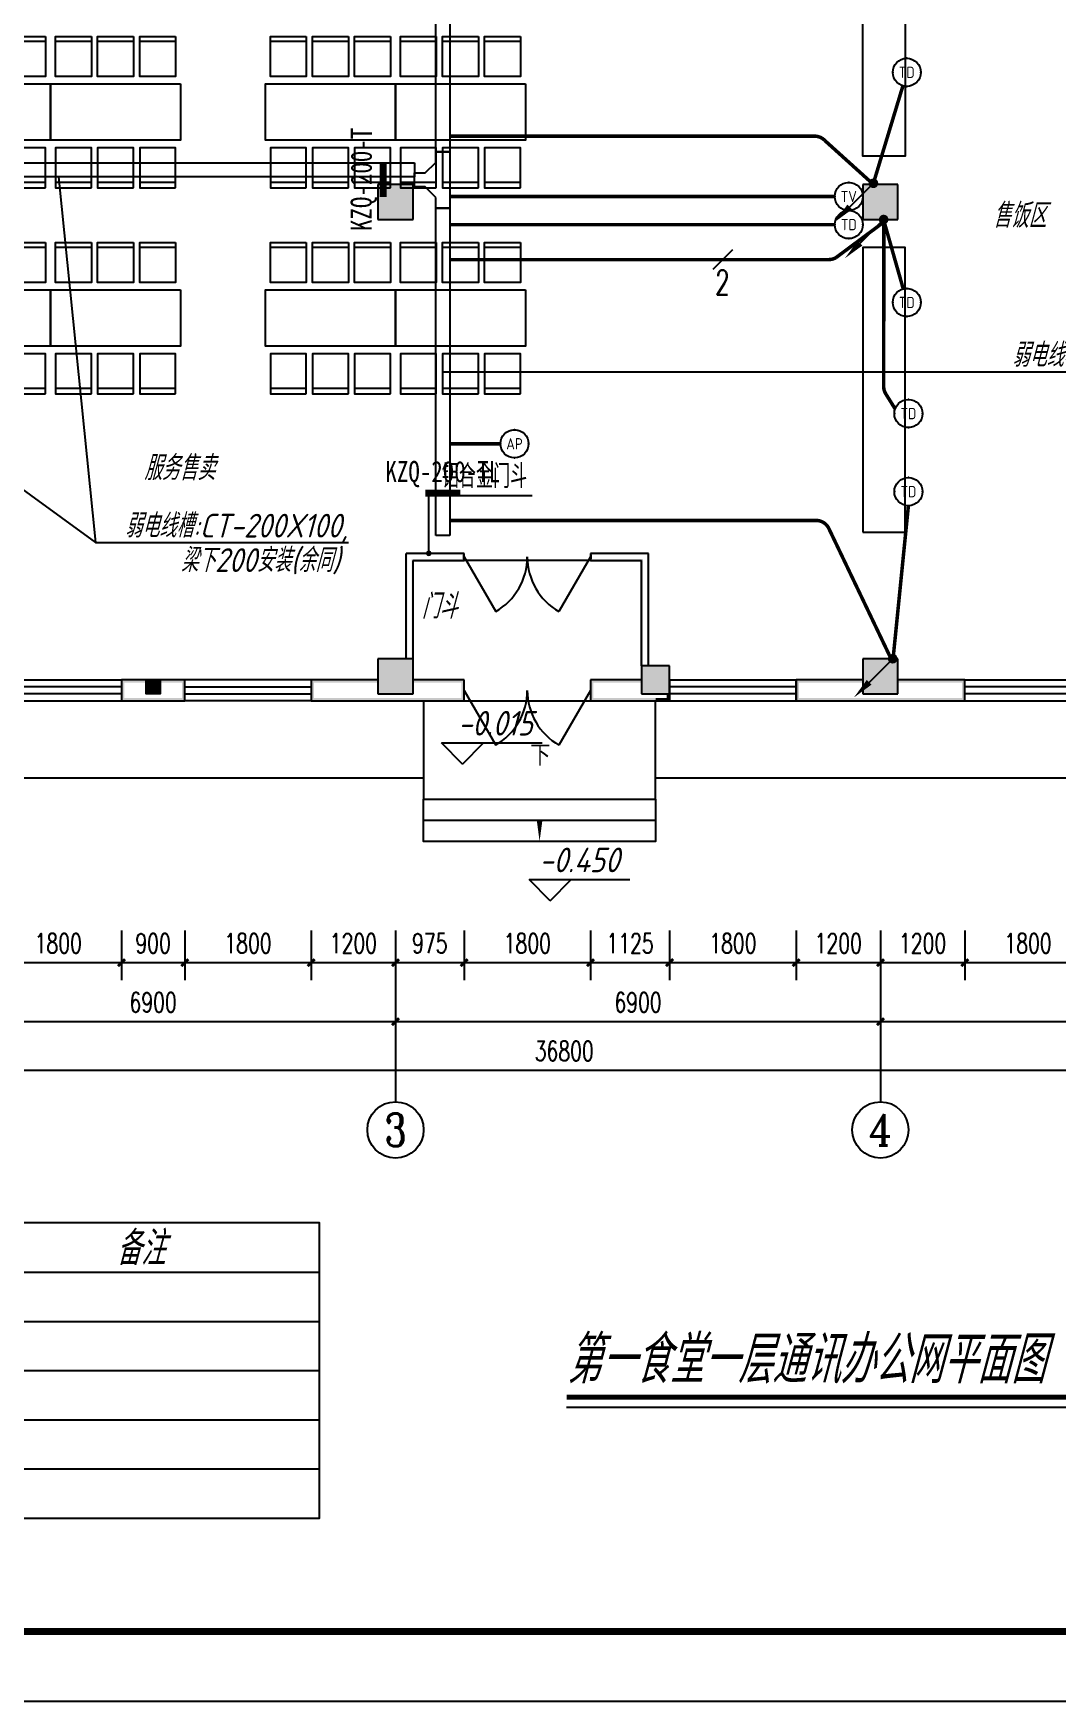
# Model space of a CAD drawing. Extents: x 1252172 to 1336272, y -987752 to -826269.
# Drawn here: x 1288074 to 1302634, y -921624 to -897882 of the extents above; entities that cross this region are included whole.
import ezdxf
from ezdxf.enums import TextEntityAlignment as Align

# ---------------------------------------------------------------- set-up
doc = ezdxf.new("R2010")
doc.units = 0
doc.header["$LTSCALE"] = 1000
doc.header["$PDSIZE"] = 50
for name, color, linetype in [('1-建筑底图', 8, 'Continuous'), ('AXIS_TEXT', 7, 'Continuous'), ('BTTK', 7, 'Continuous'), ('CABLETRAY_DIM', 3, 'Continuous'), ('CABLETRAY_PDS', 4, 'Continuous'), ('DIM-通讯', 3, 'Continuous'), ('EQUIP-通讯', 3, 'Continuous'), ('fur', 253, 'Continuous'), ('gz', 6, 'Continuous'), ('LWIRE', 4, 'Continuous'), ('PUB_HATCH', 8, 'Continuous'), ('PUB_TITLE', 7, 'Continuous'), ('TEL_SYMB', 3, 'Continuous'), ('TEL_TAB', 7, 'Continuous'), ('WIRE-通讯', 4, 'Continuous'), ('抗震支吊架', 2, 'Continuous'), ('电-标注', 1, 'Continuous')]:
    doc.layers.add(name, color=color, linetype=linetype)
doc.layers.add('yichutu', color=7, linetype='Continuous', true_color=0xffffff, plot=False)
doc.styles.add('-黑体_T3', font='', dxfattribs={"width": 0.8})
doc.styles.add('_TCH_AXIS', font='COMPLEX', dxfattribs={"bigfont": 'GBCBIG'})
doc.styles.add('_TCH_DIM', font='SIMPLEX', dxfattribs={"bigfont": 'GBCBIG'})
doc.styles.add('_TEL_ATTDEF', font='GBENOR', dxfattribs={"width": 0.8, "height": 3, "bigfont": 'GBCBIG'})
doc.styles.add('_TEL_DIM', font='SIMPLEX', dxfattribs={"width": 0.8, "height": 3.5, "bigfont": 'HZTXT'})
doc.styles.add('A_DIM_T3', font='SIMPLEX', dxfattribs={"width": 0.7, "bigfont": 'HZ'})
doc.styles.add('COMPLEX', font='COMPLEX')
doc.styles.add('HZ(TK)', font='geniso.shx', dxfattribs={"width": 0.9, "bigfont": 'hztxt.shx'})
doc.styles.add('kzcad', font='', dxfattribs={"width": 0.8})
doc.styles.get("Standard").update_dxf_attribs({"font": 'gbeitc.shx', "bigfont": 'gbcbig.shx'})
doc.styles.get('-黑体_T3').set_extended_font_data('SimHei')
doc.styles.get('kzcad').set_extended_font_data('SimSun')
doc.linetypes.add('JIEDI', pattern='A,1.25,-0.25,0.25,-0.25,0.625,["/",Standard,S=0.6,R=0,X=0,Y=-0.3],0.625,-0.25,0.25,-0.25', length=4)
doc.dimstyles.new('_TCH_ARCH&&100', dxfattribs={"dimtxt": 280, "dimasz": 100, "dimexe": 250, "dimexo": 300, "dimgap": 135, "dimtad": 1, "dimdec": 0, "dimzin": 0, "dimdsep": 46, "dimtxsty": 'A_DIM_T3', "dimblk": 'ARCHTICK', "dimcen": 0.09, "dimclrt": 7, "dimazin": 2, "dimtfac": 1, "dimtdec": 0, "dimtix": 1, "dimtmove": 2, "dimatfit": 3, "dimfxl": 150, "dimtolj": 1, "dimtzin": 0, "dimarcsym": 0})

# ---------------------------------------------------------------- blocks, each defined once
blk = doc.blocks.new('$equip$00003209')
at = {"const_width": 0.05}
blk.add_lwpolyline([(0, 0.5, -1), (0, -0.5, -1), (0, 0.5, 0.021884)], format="xyb", dxfattribs=at)
blk.add_circle((0, 0), 0.5)
for p in [(-0.5, 0), (0, 0.5), (0.5, 0), (0, -0.5)]:
    blk.add_point(p)
at = {"color": 7, "style": '_TEL_ATTDEF'}
blk.add_attdef('$TEXT$', text='', height=0.4, dxfattribs=at).set_placement((0, 0), align=Align.MIDDLE_CENTER)
at = {"color": 7, "style": '_TEL_DIM', "flags": 1}
for tag in ['A', 'REMARK']:
    blk.add_attdef(tag, text='', height=0.00002, dxfattribs=at).set_placement((0, 0), align=Align.MIDDLE_CENTER)
blk = doc.blocks.new('$equip$00003204')
at = {"const_width": 0.05}
blk.add_lwpolyline([(0, 0.5, -1), (0, -0.5, -1), (0, 0.5, 0.021884)], format="xyb", dxfattribs=at)
blk.add_circle((0, 0), 0.5)
for p in [(-0.5, 0), (0, 0.5), (0.5, 0), (0, -0.5)]:
    blk.add_point(p)
at = {"color": 7, "style": '_TEL_ATTDEF'}
blk.add_attdef('$TEXT$', text='', height=0.4, dxfattribs=at).set_placement((0, 0), align=Align.MIDDLE_CENTER)
at = {"color": 7, "style": '_TEL_DIM', "flags": 1}
for tag in ['A', 'REMARK']:
    blk.add_attdef(tag, text='', height=0.00002, dxfattribs=at).set_placement((0, 0), align=Align.MIDDLE_CENTER)
blk = doc.blocks.new('$equip$00003217')
at = {"const_width": 0.05}
blk.add_lwpolyline([(0, 0.5, -1), (0, -0.5, -1), (0, 0.5, 0.021884)], format="xyb", dxfattribs=at)
blk.add_circle((0, 0), 0.5)
for p in [(-0.5, 0), (0, 0.5), (0.5, 0), (0, -0.5)]:
    blk.add_point(p)
at = {"color": 7, "style": '_TEL_ATTDEF'}
blk.add_attdef('$TEXT$', text='', height=0.4, dxfattribs=at).set_placement((0, 0), align=Align.MIDDLE_CENTER)
at = {"color": 7, "style": '_TEL_DIM', "flags": 1}
for tag in ['A', 'REMARK']:
    blk.add_attdef(tag, text='', height=0.00002, dxfattribs=at).set_placement((0, 0), align=Align.MIDDLE_CENTER)
blk = doc.blocks.new('$TelecSys$00000080')
for p, q in [((-0.7, -0.7), (0, 0)), ((0.104, 0.104), (0.104, 0.104)), ((-0.104, -0.104), (-0.104, -0.104))]:
    blk.add_line(p, q)
at = {"const_width": 0.142}
blk.add_lwpolyline([(0.071, 0, 1), (-0.071, 0, 1)], format="xyb", close=True, dxfattribs=at)
blk.add_solid([(-0.63, -0.77), (-0.77, -0.63), (-1.15, -1.15)])
at = {"width": 0.8, "flags": 9}
blk.add_attdef('A', (0, 0), '', height=0.00002, rotation=180, dxfattribs=at)
blk = doc.blocks.new('$TELECSYS$00000095')
blk.add_line((0.4, 0.4), (-0.4, -0.4))
at = {"width": 0.8}
blk.add_attdef('N', text='', height=1, dxfattribs=at).set_placement((-0.017, 1.056), align=Align.MIDDLE)
blk = doc.blocks.new('$TelecSys$00000152')
blk.add_blockref('$TELECSYS$00000095', (0, 0))
at = {"style": '_TEL_DIM', "width": 0.7}
blk.add_attdef('N', text='', height=0.875, dxfattribs=at).set_placement((-0.015, 0.924), align=Align.MIDDLE)
blk = doc.blocks.new('vhtemplate_2020年新竖式图框_A1')
at = {"layer": 'PUB_TITLE', "color": 7}
blk.add_lwpolyline([(0, 594), (841, 594), (841, 0), (0, 0)], close=True, dxfattribs=at)
at = {"layer": 'PUB_TITLE', "const_width": 1}
blk.add_lwpolyline([(25, 10), (831, 10), (831, 584), (25, 584)], close=True, dxfattribs=at)
at = {"layer": 'BTTK', "color": 4, "style": 'HZ(TK)', "width": 0.9}
for tag, p in [('合作单位', (796, 511.5)), ('建设单位', (796, 209.5)), ('工程名称', (796, 176.5)), ('子项名称', (806, 160)), ('图纸名称', (796, 141))]:
    blk.add_attdef(tag, text='', height=3.5, dxfattribs=at).set_placement(p, align=Align.MIDDLE_CENTER)
for tag, p in [('注册证书号', (808.5, 309.01)), ('注册印章号', (808.5, 301.01)), ('设计号', (806, 193)), ('图别', (789.75, 34)), ('图号', (822.25, 34)), ('版本号', (789.75, 26)), ('日期', (822.25, 26))]:
    blk.add_attdef(tag, text='', height=3.5, dxfattribs=at).set_placement(p, align=Align.MIDDLE)
blk = doc.blocks.new('yct-841-594-84100-59400-100-1000.0')
at = {"layer": 'yichutu', "color": 7, "true_color": 0xffffff}
blk.add_lwpolyline([(0, 0), (0, 59400), (84100, 59400), (84100, 0)], close=True, dxfattribs=at)
blk = doc.blocks.new('20220110.20364567')
at = {"layer": 'gz', "ltscale": 0.5}
blk.add_lwpolyline([(4446445, 2233675), (4446645, 2233675), (4446645, 2233875), (4446445, 2233875)], close=True, dxfattribs=at)
blk.add_solid([(4446445, 2233875), (4446645, 2233875), (4446445, 2233675), (4446645, 2233675)], dxfattribs=at)
blk = doc.blocks.new('_ArchTick')
at = {"color": 0, "linetype": 'ByBlock', "const_width": 0.4}
blk.add_lwpolyline([(-0.5, -0.5), (0.5, 0.5)], dxfattribs=at)
blk = doc.blocks.new('*D75')
at = {"layer": '1-建筑底图', "color": 0, "lineweight": -2, "transparency": 16777216}
for p, q in [((1093898, -917006), (1093898, -917629)), ((1100798, -917006), (1100798, -917629)), ((1093898, -917379), (1100798, -917379))]:
    blk.add_line(p, q, dxfattribs=at)
at = {"layer": 'Defpoints', "color": 0}
for p in [(1093898, -916706), (1100798, -916706), (1100798, -917379)]:
    blk.add_point(p, dxfattribs=at)
at = {"layer": '1-建筑底图', "color": 0, "lineweight": -2, "transparency": 16777216, "xscale": 100, "yscale": 100, "zscale": 100, "rotation": 180}
blk.add_blockref('_ArchTick', (1093898, -917379), dxfattribs=at)
at = {"layer": '1-建筑底图', "color": 0, "lineweight": -2, "transparency": 16777216, "xscale": 100, "yscale": 100, "zscale": 100}
blk.add_blockref('_ArchTick', (1100798, -917379), dxfattribs=at)
at = {"layer": '1-建筑底图', "color": 7, "transparency": 16777216, "insert": (1097348, -917104), "char_height": 280, "attachment_point": 5, "style": 'A_DIM_T3'}
blk.add_mtext('\\A1;6900', dxfattribs=at)
blk = doc.blocks.new('*D76')
at = {"layer": '1-建筑底图', "color": 0, "lineweight": -2, "transparency": 16777216}
for p, q in [((1100798, -917006), (1100798, -917629)), ((1107698, -917006), (1107698, -917629)), ((1100798, -917379), (1107698, -917379))]:
    blk.add_line(p, q, dxfattribs=at)
at = {"layer": 'Defpoints', "color": 0}
for p in [(1100798, -916706), (1107698, -916706), (1107698, -917379)]:
    blk.add_point(p, dxfattribs=at)
at = {"layer": '1-建筑底图', "color": 0, "lineweight": -2, "transparency": 16777216, "xscale": 100, "yscale": 100, "zscale": 100, "rotation": 180}
blk.add_blockref('_ArchTick', (1100798, -917379), dxfattribs=at)
at = {"layer": '1-建筑底图', "color": 0, "lineweight": -2, "transparency": 16777216, "xscale": 100, "yscale": 100, "zscale": 100}
blk.add_blockref('_ArchTick', (1107698, -917379), dxfattribs=at)
at = {"layer": '1-建筑底图', "color": 7, "transparency": 16777216, "insert": (1104248, -917104), "char_height": 280, "attachment_point": 5, "style": 'A_DIM_T3'}
blk.add_mtext('\\A1;6900', dxfattribs=at)
blk = doc.blocks.new('*D77')
at = {"layer": '1-建筑底图', "color": 0, "lineweight": -2, "transparency": 16777216}
for p, q in [((1107698, -917006), (1107698, -917629)), ((1114598, -917006), (1114598, -917629)), ((1107698, -917379), (1114598, -917379))]:
    blk.add_line(p, q, dxfattribs=at)
at = {"layer": 'Defpoints', "color": 0}
for p in [(1107698, -916706), (1114598, -916706), (1114598, -917379)]:
    blk.add_point(p, dxfattribs=at)
at = {"layer": '1-建筑底图', "color": 0, "lineweight": -2, "transparency": 16777216, "xscale": 100, "yscale": 100, "zscale": 100, "rotation": 180}
blk.add_blockref('_ArchTick', (1107698, -917379), dxfattribs=at)
at = {"layer": '1-建筑底图', "color": 0, "lineweight": -2, "transparency": 16777216, "xscale": 100, "yscale": 100, "zscale": 100}
blk.add_blockref('_ArchTick', (1114598, -917379), dxfattribs=at)
at = {"layer": '1-建筑底图', "color": 7, "transparency": 16777216, "insert": (1111148, -917104), "char_height": 280, "attachment_point": 5, "style": 'A_DIM_T3'}
blk.add_mtext('\\A1;6900', dxfattribs=at)
blk = doc.blocks.new('*D96')
at = {"layer": '1-建筑底图', "color": 0, "lineweight": -2, "transparency": 16777216}
for p, q in [((1084798, -917006), (1084798, -918321)), ((1121598, -917006), (1121598, -918321)), ((1084798, -918071), (1121598, -918071))]:
    blk.add_line(p, q, dxfattribs=at)
at = {"layer": 'Defpoints', "color": 0}
for p in [(1084798, -916706), (1121598, -916706), (1121598, -918071)]:
    blk.add_point(p, dxfattribs=at)
at = {"layer": '1-建筑底图', "color": 0, "lineweight": -2, "transparency": 16777216, "xscale": 100, "yscale": 100, "zscale": 100, "rotation": 180}
blk.add_blockref('_ArchTick', (1084798, -918071), dxfattribs=at)
at = {"layer": '1-建筑底图', "color": 0, "lineweight": -2, "transparency": 16777216, "xscale": 100, "yscale": 100, "zscale": 100}
blk.add_blockref('_ArchTick', (1121598, -918071), dxfattribs=at)
at = {"layer": '1-建筑底图', "color": 7, "transparency": 16777216, "insert": (1103198, -917796), "char_height": 280, "attachment_point": 5, "style": 'A_DIM_T3'}
blk.add_mtext('\\A1;36800', dxfattribs=at)
blk = doc.blocks.new('*D134')
at = {"layer": '1-建筑底图', "color": 0, "lineweight": -2, "transparency": 16777216}
for p, q in [((1095098, -916080), (1095098, -916789)), ((1096898, -916080), (1096898, -916789)), ((1095098, -916539), (1096898, -916539))]:
    blk.add_line(p, q, dxfattribs=at)
at = {"layer": 'Defpoints', "color": 0}
for p in [(1095098, -915780), (1096898, -915780), (1096898, -916539)]:
    blk.add_point(p, dxfattribs=at)
at = {"layer": '1-建筑底图', "color": 0, "lineweight": -2, "transparency": 16777216, "xscale": 100, "yscale": 100, "zscale": 100, "rotation": 180}
blk.add_blockref('_ArchTick', (1095098, -916539), dxfattribs=at)
at = {"layer": '1-建筑底图', "color": 0, "lineweight": -2, "transparency": 16777216, "xscale": 100, "yscale": 100, "zscale": 100}
blk.add_blockref('_ArchTick', (1096898, -916539), dxfattribs=at)
at = {"layer": '1-建筑底图', "color": 7, "transparency": 16777216, "insert": (1095998, -916264), "char_height": 280, "attachment_point": 5, "style": 'A_DIM_T3'}
blk.add_mtext('\\A1;1800', dxfattribs=at)
blk = doc.blocks.new('*D135')
at = {"layer": '1-建筑底图', "color": 0, "lineweight": -2, "transparency": 16777216}
for p, q in [((1096898, -916080), (1096898, -916789)), ((1097798, -916080), (1097798, -916789)), ((1096898, -916539), (1097798, -916539))]:
    blk.add_line(p, q, dxfattribs=at)
at = {"layer": 'Defpoints', "color": 0}
for p in [(1096898, -915780), (1097798, -915780), (1097798, -916539)]:
    blk.add_point(p, dxfattribs=at)
at = {"layer": '1-建筑底图', "color": 0, "lineweight": -2, "transparency": 16777216, "xscale": 100, "yscale": 100, "zscale": 100, "rotation": 180}
blk.add_blockref('_ArchTick', (1096898, -916539), dxfattribs=at)
at = {"layer": '1-建筑底图', "color": 0, "lineweight": -2, "transparency": 16777216, "xscale": 100, "yscale": 100, "zscale": 100}
blk.add_blockref('_ArchTick', (1097798, -916539), dxfattribs=at)
at = {"layer": '1-建筑底图', "color": 7, "transparency": 16777216, "insert": (1097348, -916264), "char_height": 280, "attachment_point": 5, "style": 'A_DIM_T3'}
blk.add_mtext('\\A1;900', dxfattribs=at)
blk = doc.blocks.new('*D136')
at = {"layer": '1-建筑底图', "color": 0, "lineweight": -2, "transparency": 16777216}
for p, q in [((1097798, -916080), (1097798, -916789)), ((1099598, -916080), (1099598, -916789)), ((1097798, -916539), (1099598, -916539))]:
    blk.add_line(p, q, dxfattribs=at)
at = {"layer": 'Defpoints', "color": 0}
for p in [(1097798, -915780), (1099598, -915780), (1099598, -916539)]:
    blk.add_point(p, dxfattribs=at)
at = {"layer": '1-建筑底图', "color": 0, "lineweight": -2, "transparency": 16777216, "xscale": 100, "yscale": 100, "zscale": 100, "rotation": 180}
blk.add_blockref('_ArchTick', (1097798, -916539), dxfattribs=at)
at = {"layer": '1-建筑底图', "color": 0, "lineweight": -2, "transparency": 16777216, "xscale": 100, "yscale": 100, "zscale": 100}
blk.add_blockref('_ArchTick', (1099598, -916539), dxfattribs=at)
at = {"layer": '1-建筑底图', "color": 7, "transparency": 16777216, "insert": (1098698, -916264), "char_height": 280, "attachment_point": 5, "style": 'A_DIM_T3'}
blk.add_mtext('\\A1;1800', dxfattribs=at)
blk = doc.blocks.new('*D137')
at = {"layer": '1-建筑底图', "color": 0, "lineweight": -2, "transparency": 16777216}
for p, q in [((1099598, -916080), (1099598, -916789)), ((1100798, -916080), (1100798, -916789)), ((1099598, -916539), (1100798, -916539))]:
    blk.add_line(p, q, dxfattribs=at)
at = {"layer": 'Defpoints', "color": 0}
for p in [(1099598, -915780), (1100798, -915780), (1100798, -916539)]:
    blk.add_point(p, dxfattribs=at)
at = {"layer": '1-建筑底图', "color": 0, "lineweight": -2, "transparency": 16777216, "xscale": 100, "yscale": 100, "zscale": 100, "rotation": 180}
blk.add_blockref('_ArchTick', (1099598, -916539), dxfattribs=at)
at = {"layer": '1-建筑底图', "color": 0, "lineweight": -2, "transparency": 16777216, "xscale": 100, "yscale": 100, "zscale": 100}
blk.add_blockref('_ArchTick', (1100798, -916539), dxfattribs=at)
at = {"layer": '1-建筑底图', "color": 7, "transparency": 16777216, "insert": (1100198, -916264), "char_height": 280, "attachment_point": 5, "style": 'A_DIM_T3'}
blk.add_mtext('\\A1;1200', dxfattribs=at)
blk = doc.blocks.new('*D138')
at = {"layer": '1-建筑底图', "color": 0, "lineweight": -2, "transparency": 16777216}
for p, q in [((1100798, -916080), (1100798, -916789)), ((1101773, -916080), (1101773, -916789)), ((1100798, -916539), (1101773, -916539))]:
    blk.add_line(p, q, dxfattribs=at)
at = {"layer": 'Defpoints', "color": 0}
for p in [(1100798, -915780), (1101773, -915780), (1101773, -916539)]:
    blk.add_point(p, dxfattribs=at)
at = {"layer": '1-建筑底图', "color": 0, "lineweight": -2, "transparency": 16777216, "xscale": 100, "yscale": 100, "zscale": 100, "rotation": 180}
blk.add_blockref('_ArchTick', (1100798, -916539), dxfattribs=at)
at = {"layer": '1-建筑底图', "color": 0, "lineweight": -2, "transparency": 16777216, "xscale": 100, "yscale": 100, "zscale": 100}
blk.add_blockref('_ArchTick', (1101773, -916539), dxfattribs=at)
at = {"layer": '1-建筑底图', "color": 7, "transparency": 16777216, "insert": (1101285, -916264), "char_height": 280, "attachment_point": 5, "style": 'A_DIM_T3'}
blk.add_mtext('\\A1;975', dxfattribs=at)
blk = doc.blocks.new('*D139')
at = {"layer": '1-建筑底图', "color": 0, "lineweight": -2, "transparency": 16777216}
for p, q in [((1101773, -916080), (1101773, -916789)), ((1103573, -916080), (1103573, -916789)), ((1101773, -916539), (1103573, -916539))]:
    blk.add_line(p, q, dxfattribs=at)
at = {"layer": 'Defpoints', "color": 0}
for p in [(1101773, -915780), (1103573, -915780), (1103573, -916539)]:
    blk.add_point(p, dxfattribs=at)
at = {"layer": '1-建筑底图', "color": 0, "lineweight": -2, "transparency": 16777216, "xscale": 100, "yscale": 100, "zscale": 100, "rotation": 180}
blk.add_blockref('_ArchTick', (1101773, -916539), dxfattribs=at)
at = {"layer": '1-建筑底图', "color": 0, "lineweight": -2, "transparency": 16777216, "xscale": 100, "yscale": 100, "zscale": 100}
blk.add_blockref('_ArchTick', (1103573, -916539), dxfattribs=at)
at = {"layer": '1-建筑底图', "color": 7, "transparency": 16777216, "insert": (1102673, -916264), "char_height": 280, "attachment_point": 5, "style": 'A_DIM_T3'}
blk.add_mtext('\\A1;1800', dxfattribs=at)
blk = doc.blocks.new('*D140')
at = {"layer": '1-建筑底图', "color": 0, "lineweight": -2, "transparency": 16777216}
for p, q in [((1103573, -916080), (1103573, -916789)), ((1104698, -916080), (1104698, -916789)), ((1103573, -916539), (1104698, -916539))]:
    blk.add_line(p, q, dxfattribs=at)
at = {"layer": 'Defpoints', "color": 0}
for p in [(1103573, -915780), (1104698, -915780), (1104698, -916539)]:
    blk.add_point(p, dxfattribs=at)
at = {"layer": '1-建筑底图', "color": 0, "lineweight": -2, "transparency": 16777216, "xscale": 100, "yscale": 100, "zscale": 100, "rotation": 180}
blk.add_blockref('_ArchTick', (1103573, -916539), dxfattribs=at)
at = {"layer": '1-建筑底图', "color": 0, "lineweight": -2, "transparency": 16777216, "xscale": 100, "yscale": 100, "zscale": 100}
blk.add_blockref('_ArchTick', (1104698, -916539), dxfattribs=at)
at = {"layer": '1-建筑底图', "color": 7, "transparency": 16777216, "insert": (1104135, -916264), "char_height": 280, "attachment_point": 5, "style": 'A_DIM_T3'}
blk.add_mtext('\\A1;1125', dxfattribs=at)
blk = doc.blocks.new('*D141')
at = {"layer": '1-建筑底图', "color": 0, "lineweight": -2, "transparency": 16777216}
for p, q in [((1104698, -916080), (1104698, -916789)), ((1106498, -916080), (1106498, -916789)), ((1104698, -916539), (1106498, -916539))]:
    blk.add_line(p, q, dxfattribs=at)
at = {"layer": 'Defpoints', "color": 0}
for p in [(1104698, -915780), (1106498, -915780), (1106498, -916539)]:
    blk.add_point(p, dxfattribs=at)
at = {"layer": '1-建筑底图', "color": 0, "lineweight": -2, "transparency": 16777216, "xscale": 100, "yscale": 100, "zscale": 100, "rotation": 180}
blk.add_blockref('_ArchTick', (1104698, -916539), dxfattribs=at)
at = {"layer": '1-建筑底图', "color": 0, "lineweight": -2, "transparency": 16777216, "xscale": 100, "yscale": 100, "zscale": 100}
blk.add_blockref('_ArchTick', (1106498, -916539), dxfattribs=at)
at = {"layer": '1-建筑底图', "color": 7, "transparency": 16777216, "insert": (1105598, -916264), "char_height": 280, "attachment_point": 5, "style": 'A_DIM_T3'}
blk.add_mtext('\\A1;1800', dxfattribs=at)
blk = doc.blocks.new('*D142')
at = {"layer": '1-建筑底图', "color": 0, "lineweight": -2, "transparency": 16777216}
for p, q in [((1106498, -916080), (1106498, -916789)), ((1107698, -916080), (1107698, -916789)), ((1106498, -916539), (1107698, -916539))]:
    blk.add_line(p, q, dxfattribs=at)
at = {"layer": 'Defpoints', "color": 0}
for p in [(1106498, -915780), (1107698, -915780), (1107698, -916539)]:
    blk.add_point(p, dxfattribs=at)
at = {"layer": '1-建筑底图', "color": 0, "lineweight": -2, "transparency": 16777216, "xscale": 100, "yscale": 100, "zscale": 100, "rotation": 180}
blk.add_blockref('_ArchTick', (1106498, -916539), dxfattribs=at)
at = {"layer": '1-建筑底图', "color": 0, "lineweight": -2, "transparency": 16777216, "xscale": 100, "yscale": 100, "zscale": 100}
blk.add_blockref('_ArchTick', (1107698, -916539), dxfattribs=at)
at = {"layer": '1-建筑底图', "color": 7, "transparency": 16777216, "insert": (1107098, -916264), "char_height": 280, "attachment_point": 5, "style": 'A_DIM_T3'}
blk.add_mtext('\\A1;1200', dxfattribs=at)
blk = doc.blocks.new('*D143')
at = {"layer": '1-建筑底图', "color": 0, "lineweight": -2, "transparency": 16777216}
for p, q in [((1107698, -916080), (1107698, -916789)), ((1108898, -916080), (1108898, -916789)), ((1107698, -916539), (1108898, -916539))]:
    blk.add_line(p, q, dxfattribs=at)
at = {"layer": 'Defpoints', "color": 0}
for p in [(1107698, -915780), (1108898, -915780), (1108898, -916539)]:
    blk.add_point(p, dxfattribs=at)
at = {"layer": '1-建筑底图', "color": 0, "lineweight": -2, "transparency": 16777216, "xscale": 100, "yscale": 100, "zscale": 100, "rotation": 180}
blk.add_blockref('_ArchTick', (1107698, -916539), dxfattribs=at)
at = {"layer": '1-建筑底图', "color": 0, "lineweight": -2, "transparency": 16777216, "xscale": 100, "yscale": 100, "zscale": 100}
blk.add_blockref('_ArchTick', (1108898, -916539), dxfattribs=at)
at = {"layer": '1-建筑底图', "color": 7, "transparency": 16777216, "insert": (1108298, -916264), "char_height": 280, "attachment_point": 5, "style": 'A_DIM_T3'}
blk.add_mtext('\\A1;1200', dxfattribs=at)
blk = doc.blocks.new('*D144')
at = {"layer": '1-建筑底图', "color": 0, "lineweight": -2, "transparency": 16777216}
for p, q in [((1108898, -916080), (1108898, -916789)), ((1110698, -916080), (1110698, -916789)), ((1108898, -916539), (1110698, -916539))]:
    blk.add_line(p, q, dxfattribs=at)
at = {"layer": 'Defpoints', "color": 0}
for p in [(1108898, -915780), (1110698, -915780), (1110698, -916539)]:
    blk.add_point(p, dxfattribs=at)
at = {"layer": '1-建筑底图', "color": 0, "lineweight": -2, "transparency": 16777216, "xscale": 100, "yscale": 100, "zscale": 100, "rotation": 180}
blk.add_blockref('_ArchTick', (1108898, -916539), dxfattribs=at)
at = {"layer": '1-建筑底图', "color": 0, "lineweight": -2, "transparency": 16777216, "xscale": 100, "yscale": 100, "zscale": 100}
blk.add_blockref('_ArchTick', (1110698, -916539), dxfattribs=at)
at = {"layer": '1-建筑底图', "color": 7, "transparency": 16777216, "insert": (1109798, -916264), "char_height": 280, "attachment_point": 5, "style": 'A_DIM_T3'}
blk.add_mtext('\\A1;1800', dxfattribs=at)
blk = doc.blocks.new('$DorLib2D$00000231')
at = {"color": 0}
for p, q in [((-0.5, 0), (-0.25, 0.433)), ((0.5, 0), (0.25, 0.433))]:
    blk.add_line(p, q, dxfattribs=at)
for centre, start, end in [((-0.5, 0), 0, 60), ((0.5, 0), 120, 180)]:
    blk.add_arc(centre, 0.5, start, end, dxfattribs=at)
blk = doc.blocks.new('$WINLIB2D$00000001')
at = {"color": 0}
for points in [[(-0.5, 0.5), (-0.5, -0.5)], [(-0.5, 0.5), (0.5, 0.5)], [(0.5, -0.5), (0.5, 0.5)], [(0.5, 0.167), (-0.5, 0.167)], [(0.5, -0.167), (-0.5, -0.167)], [(-0.5, -0.5), (0.5, -0.5)]]:
    blk.add_lwpolyline(points, dxfattribs=at)
blk = doc.blocks.new('_AXISO')
blk.add_circle((0, 0), 0.5)
at = {"layer": 'AXIS_TEXT', "style": 'COMPLEX', "width": 1.041667}
blk.add_attdef('A', text='', height=0.56, dxfattribs=at).set_placement((-0.25, -0.28), (0.25, -0.28), align=Align.FIT)
blk = doc.blocks.new('$plan$00002719')
at = {"layer": 'fur'}
for p, q in [((-853, 1004), (-343, 1004)), ((-254, 1004), (256, 1004)), ((345, 1004), (856, 1004)), ((-853, -1004), (-343, -1004)), ((-254, -1004), (256, -1004)), ((345, -1004), (856, -1004))]:
    blk.add_line(p, q, dxfattribs=at)
for points in [[(-853, 1076), (-853, 507), (-343, 507), (-343, 1076), (-853, 1076)], [(-254, 1076), (-254, 507), (256, 507), (256, 1076), (-254, 1076)], [(345, 1076), (345, 507), (856, 507), (856, 1076), (345, 1076)], [(-925, -400), (-925, 400), (925, 400), (925, -400), (-925, -400)], [(-853, -1076), (-853, -507), (-343, -507), (-343, -1076), (-853, -1076)], [(-254, -1076), (-254, -507), (256, -507), (256, -1076), (-254, -1076)], [(345, -1076), (345, -507), (856, -507), (856, -1076), (345, -1076)]]:
    blk.add_lwpolyline(points, close=True, dxfattribs=at)
blk = doc.blocks.new('1-建筑底图')
at = {"layer": '1-建筑底图'}
for points in [[(13650, 6750), (13150, 6750), (13190, 6710), (13610, 6710)], [(13150, 6750), (13150, 6250), (13190, 6290), (13190, 6710)], [(13650, 6250), (13650, 6750), (13610, 6710), (13610, 6290)], [(20550, 6750), (20050, 6750), (20090, 6710), (20510, 6710)], [(20050, 6750), (20050, 6250), (20090, 6290), (20090, 6710)], [(20550, 6250), (20550, 6750), (20510, 6710), (20510, 6290)], [(13150, 6250), (13650, 6250), (13610, 6290), (13190, 6290)], [(20050, 6250), (20550, 6250), (20510, 6290), (20090, 6290)], [(14375, 1499.4), (13550, 1499.4), (13570, 1479.4), (14355, 1479.4)], [(13550, 0), (13570, 0), (13570, 1479.4), (13550, 1499.4)], [(14375, 1399.4), (14375, 1499.4), (14355, 1479.4), (14355, 1419.4)], [(17000, 1499.4), (16175, 1499.4), (16195, 1479.4), (16980, 1479.4)], [(16175, 1499.4), (16175, 1399.4), (16195, 1419.4), (16195, 1479.4)], [(16980, -100), (17000, -100), (17000, 1499.4), (16980, 1479.4)], [(13650, 1399.4), (14375, 1399.4), (14355, 1419.4), (13630, 1419.4)], [(13630, 0), (13650, 0), (13650, 1399.4), (13630, 1419.4)], [(16175, 1399.4), (16900, 1399.4), (16920, 1419.4), (16195, 1419.4)], [(16900, -100), (16920, -100), (16920, 1419.4), (16900, 1399.4)], [(13650, 0), (13150, 0), (13190, -40), (13610, -40)], [(13150, 0), (13150, -500), (13190, -460), (13190, -40)], [(13650, -500), (13650, 0), (13610, -40), (13610, -460)], [(20550, 0), (20050, 0), (20090, -40), (20510, -40)], [(20050, 0), (20050, -500), (20090, -460), (20090, -40)], [(20550, -500), (20550, 0), (20510, -40), (20510, -460)], [(17300, -100), (16900, -100), (16940, -140), (17260, -140)], [(16900, -100), (16900, -500), (16940, -460), (16940, -140)], [(17300, -500), (17300, -100), (17260, -140), (17260, -460)], [(10400, -300), (9500, -300), (9540, -340), (10360, -340)], [(9500, -300), (9500, -600), (9540, -560), (9540, -340)], [(10400, -600), (10400, -300), (10360, -340), (10360, -560)], [(13150, -340), (13150, -300), (12200, -300), (12240, -340)], [(12200, -300), (12200, -600), (12240, -560), (12240, -340)], [(13150, -500), (13650, -500), (13610, -460), (13190, -460)], [(13650, -300), (13650, -340), (14335, -340), (14375, -300)], [(14375, -600), (14375, -300), (14335, -340), (14335, -560)], [(16900, -340), (16900, -300), (16175, -300), (16215, -340)], [(16175, -300), (16175, -600), (16215, -560), (16215, -340)], [(16900, -500), (17300, -500), (17260, -460), (16940, -460)], [(20050, -340), (20050, -300), (19100, -300), (19140, -340)], [(19100, -300), (19100, -600), (19140, -560), (19140, -340)], [(20050, -500), (20550, -500), (20510, -460), (20090, -460)], [(20550, -300), (20550, -340), (21460, -340), (21500, -300)], [(21500, -600), (21500, -300), (21460, -340), (21460, -560)], [(9500, -600), (10400, -600), (10360, -560), (9540, -560)], [(12200, -600), (13400, -600), (13400, -560), (12240, -560)], [(13400, -600), (14375, -600), (14335, -560), (13400, -560)], [(16175, -600), (17100, -600), (17100, -560), (16215, -560)], [(17100, -600), (17300, -600), (17260, -560), (17100, -560)], [(17300, -500), (17260, -500), (17260, -560), (17300, -600)], [(19100, -600), (20150, -600), (20150, -560), (19140, -560)], [(20150, -600), (21500, -600), (21460, -560), (20150, -560)]]:
    blk.add_hatch(color=256, dxfattribs=at).paths.add_polyline_path(points)
for p, q in [((13650, 6750), (13150, 6750)), ((13150, 6750), (13150, 6250)), ((13650, 6250), (13650, 6750)), ((20550, 6750), (20050, 6750)), ((20050, 6750), (20050, 6250)), ((20550, 6250), (20550, 6750)), ((13150, 6250), (13650, 6250)), ((20050, 6250), (20550, 6250)), ((13873, 1499.4), (13873, 2323.7)), ((13873, 2323.7), (15343.2, 2323.7)), ((14375, 1499.4), (13550, 1499.4)), ((13550, 0), (13550, 1499.4)), ((14375, 1399.4), (14375, 1499.4)), ((17000, 1499.4), (16175, 1499.4)), ((16175, 1499.4), (16175, 1399.4)), ((17000, -100), (17000, 1499.4)), ((13650, 1399.4), (14375, 1399.4)), ((13650, 0), (13650, 1399.4)), ((16175, 1399.4), (14375, 1399.4)), ((16175, 1399.4), (16900, 1399.4)), ((16900, -100), (16900, 1399.4)), ((13650, 0), (13150, 0)), ((13150, 0), (13150, -500)), ((13650, -500), (13650, 0)), ((20550, 0), (20050, 0)), ((20050, 0), (20050, -500)), ((20550, -500), (20550, 0)), ((17300, -100), (16900, -100)), ((16900, -100), (16900, -500)), ((17300, -500), (17300, -100)), ((10400, -300), (9500, -300)), ((9500, -300), (9500, -600)), ((10400, -600), (10400, -300)), ((13150, -300), (12200, -300)), ((12200, -300), (12200, -600)), ((14375, -300), (13650, -300)), ((14375, -600), (14375, -300)), ((16900, -300), (16175, -300)), ((16175, -300), (16175, -600)), ((20050, -300), (19100, -300)), ((19100, -300), (19100, -600)), ((21500, -300), (20550, -300)), ((21500, -600), (21500, -300)), ((9500, -600), (10400, -600)), ((12200, -600), (13400, -600)), ((13150, -500), (13650, -500)), ((13400, -600), (14375, -600)), ((14375, -600), (16175, -600)), ((16175, -600), (17100, -600)), ((16900, -500), (17300, -500)), ((17100, -600), (17300, -600)), ((17300, -600), (17300, -500)), ((19100, -600), (20150, -600)), ((20050, -500), (20550, -500)), ((20150, -600), (21500, -600)), ((14352.1, -1498.2), (14052.1, -1198.2)), ((14052.1, -1198.2), (15486.1, -1198.2)), ((14352.1, -1498.2), (14652.1, -1198.2)), ((15599.8, -3443.5), (15299.8, -3143.5)), ((15299.8, -3143.5), (16733.8, -3143.5)), ((15599.8, -3443.5), (15899.8, -3143.5)), ((13400, -4491.6), (13400, -6305.3)), ((20300, -4491.6), (20300, -6305.3))]:
    blk.add_line(p, q, dxfattribs=at)
for points in [[(13800, -1700), (-1700, -1700), (-1700, 13300)], [(13800, -600), (13800, -2000), (17100, -2000), (17100, -600)], [(27100, -1700), (17100, -1700)], [(17100, -2000), (17100, -2300), (13800, -2300), (13800, -2000)], [(17100, -2300), (17100, -2600), (13800, -2600), (13800, -2300)]]:
    blk.add_lwpolyline(points, dxfattribs=at)
for points in [[(20050, 11350), (20650, 11350), (20650, 7150), (20050, 7150)], [(20050, 1800), (20650, 1800), (20650, 5850), (20050, 5850)]]:
    blk.add_lwpolyline(points, close=True, dxfattribs=at)
at = {"layer": '1-建筑底图', "const_width": 40}
blk.add_lwpolyline([(13873, 1479.4, 1), (13873, 1519.4, 1)], format="xyb", close=True, dxfattribs=at)
at = {"layer": '1-建筑底图'}
blk.add_lwpolyline([(15450, -1600.4, 0, 0, 0), (15450, -2600, 0, 80, 0), (15450, -2300, 0, 0, 0)], format="xyseb", dxfattribs=at)
at = {"layer": '1-建筑底图', "rotation": 180}
for p in [(7567.3, 7779.5), (9417.3, 7779.5), (12475, 7779.5), (14325, 7779.5), (7567.3, 4847.8), (9417.3, 4847.8), (12475, 4847.8), (14325, 4847.8)]:
    blk.add_blockref('$plan$00002719', p, dxfattribs=at)
at = {"layer": '1-建筑底图', "xscale": 1800, "yscale": 1800, "zscale": 1800, "rotation": 180}
blk.add_blockref('$DorLib2D$00000231', (15275, 1449.4), dxfattribs=at)
at = {"layer": '1-建筑底图'}
for name, p, xscale, yscale, zscale in [('$WINLIB2D$00000001', (8600, -450), 1800, -300, 1800), ('$WINLIB2D$00000001', (11300, -450), -1800, 300, -1800), ('$DorLib2D$00000231', (15275, -450), -1800, -1800, -1800), ('$WINLIB2D$00000001', (18200, -450), 1800, 300, 1800), ('$WINLIB2D$00000001', (22400, -450), 1800, -300, 1800)]:
    blk.add_blockref(name, p, dxfattribs=dict(at, xscale=xscale, yscale=yscale, zscale=zscale))
at = {"layer": '1-建筑底图', "ltscale": 0.5, "xscale": -1, "rotation": 180}
blk.add_blockref('20220110.20364567', (-4436594.5, 2233374.7), dxfattribs=at)
at = {"layer": '1-建筑底图'}
ref = blk.add_blockref('_AXISO', (13400, -6705.3), dxfattribs=dict(at, xscale=800, yscale=800, zscale=800))
ref.add_attrib('A', '3', dxfattribs={"layer": 'AXIS_TEXT', "height": 465.9, "style": '_TCH_AXIS'}).set_placement((13244.7, -6938.3), (13555.3, -6938.3), align=Align.FIT)
ref = blk.add_blockref('_AXISO', (20300, -6705.3), dxfattribs=dict(at, xscale=800, yscale=800, zscale=800))
ref.add_attrib('A', '4', dxfattribs={"layer": 'AXIS_TEXT', "height": 445.4, "style": '_TCH_AXIS'}).set_placement((20130.3, -6928.1), (20469.7, -6928.1), align=Align.FIT)
for s, p in [('售饭区', (21899.3, 6133.1)), ('服务售卖', (9820, 2541.5)), ('门斗', (13770.6, 572.1)), ('-0.015', (14286.6, -1093.2)), ('-0.450', (15443.5, -3038.5))]:
    blk.add_text(s, height=350, dxfattribs=at).set_placement(p)
at = {"layer": '1-建筑底图', "style": '_TCH_DIM'}
blk.add_text('铝合金门斗', height=337.59, dxfattribs=at).set_placement((14057.9, 2428.7))
at = {"layer": '1-建筑底图', "style": '-黑体_T3', "width": 0.8}
blk.add_text('下', height=262.9, dxfattribs=at).set_placement((15318.3, -1495.4))
at = {"layer": '1-建筑底图'}
for p1, p2, distance, picture, middle in [((7700, -3565.3), (9500, -3565.3), -759, '*D134', (8600, -4049.3)), ((9500, -3565.3), (10400, -3565.3), -759, '*D135', (9950, -4049.3)), ((10400, -3565.3), (12200, -3565.3), -759, '*D136', (11300, -4049.3)), ((12200, -3565.3), (13400, -3565.3), -759, '*D137', (12800, -4049.3)), ((13400, -3565.3), (14375, -3565.3), -759, '*D138', (13887.5, -4049.3)), ((14375, -3565.3), (16175, -3565.3), -759, '*D139', (15275, -4049.3)), ((16175, -3565.3), (17300, -3565.3), -759, '*D140', (16737.5, -4049.3)), ((17300, -3565.3), (19100, -3565.3), -759, '*D141', (18200, -4049.3)), ((19100, -3565.3), (20300, -3565.3), -759, '*D142', (19700, -4049.3)), ((20300, -3565.3), (21500, -3565.3), -759, '*D143', (20900, -4049.3)), ((21500, -3565.3), (23300, -3565.3), -759, '*D144', (22400, -4049.3)), ((-2600, -4491.6), (34200, -4491.6), -1365.2, '*D96', (15800, -5581.9)), ((6500, -4491.6), (13400, -4491.6), -673.6, '*D75', (9950, -4890.2)), ((13400, -4491.6), (20300, -4491.6), -673.6, '*D76', (16850, -4890.2)), ((20300, -4491.6), (27200, -4491.6), -673.6, '*D77', (23750, -4890.2))]:
    dim = blk.add_aligned_dim(p1=p1, p2=p2, distance=distance, dimstyle='_TCH_ARCH&&100', dxfattribs=at)
    dim.commit()
    dim.dimension.update_dxf_attribs({"geometry": picture, "text_midpoint": middle, "insert": (-1087397.5, 912214.2)})

msp = doc.modelspace()

# ---------------------------------------------------------------- hatches: boundary and pattern name
at = {"layer": 'PUB_HATCH'}
for points in [[(1293477, -900532), (1293477, -900032), (1292977, -900032), (1292977, -900532)], [(1300377, -900532), (1300377, -900032), (1299877, -900032), (1299877, -900532)], [(1293477, -907282), (1293477, -906782), (1292977, -906782), (1292977, -907282)], [(1297127, -907282), (1297127, -906882), (1296727, -906882), (1296727, -907282)], [(1300377, -907282), (1300377, -906782), (1299877, -906782), (1299877, -907282)]]:
    msp.add_hatch(color=256, dxfattribs=at).paths.add_polyline_path(points)

# ---------------------------------------------------------------- linework, layer by layer
at = {"layer": 'CABLETRAY_DIM'}
for p, q in [((1288429, -899923), (1288958, -905127)), ((1293899, -902698), (1301399, -902698)), ((1301399, -902698), (1305181, -902698)), ((1287127, -903800), (1288958, -905127)), ((1288958, -905127), (1292556, -905127))]:
    msp.add_line(p, q, dxfattribs=at)
at = {"layer": 'CABLETRAY_PDS', "linetype": 'Continuous'}
for p, q in [((1293799, -899568), (1293799, -874401)), ((1293999, -874401), (1293999, -899568)), ((1287427, -899723), (1293499, -899723)), ((1293499, -899723), (1293499, -899923)), ((1293999, -899568), (1293799, -899568)), ((1293499, -899923), (1287427, -899923)), ((1293799, -905028), (1293799, -900368)), ((1293799, -900368), (1293999, -900368)), ((1293999, -900368), (1293999, -905028)), ((1293999, -905028), (1293799, -905028))]:
    msp.add_line(p, q, dxfattribs=at)
at = {"layer": 'CABLETRAY_PDS', "linetype": 'JIEDI'}
for p, q in [((1293649, -899868), (1293799, -899718)), ((1293799, -899718), (1293799, -899568)), ((1293799, -899568), (1293999, -899568)), ((1293999, -899568), (1293999, -900368)), ((1293499, -900068), (1293499, -899868)), ((1293499, -899868), (1293649, -899868)), ((1293649, -900068), (1293499, -900068)), ((1293799, -900218), (1293649, -900068)), ((1293799, -900368), (1293799, -900218)), ((1293999, -900368), (1293799, -900368))]:
    msp.add_line(p, q, dxfattribs=at)
at = {"layer": 'TEL_SYMB', "const_width": 70}
msp.add_lwpolyline([(1295661, -917292), (1303958, -917292)], dxfattribs=at)
at = {"layer": 'TEL_SYMB'}
msp.add_lwpolyline([(1295661, -917432), (1303958, -917432)], dxfattribs=at)
at = {"layer": 'TEL_TAB'}
msp.add_lwpolyline([(1256169, -919012), (1292147, -919012), (1292147, -914812), (1256169, -914812)], close=True, dxfattribs=at)
for points in [[(1256169, -915512), (1292147, -915512)], [(1256169, -916212), (1292147, -916212)], [(1256169, -916912), (1292147, -916912)], [(1256169, -917612), (1292147, -917612)], [(1256169, -918312), (1292147, -918312)]]:
    msp.add_lwpolyline(points, dxfattribs=at)
at = {"layer": 'WIRE-通讯', "linetype": 'Continuous', "const_width": 50}
for points in [[(1300027, -900016), (1300447, -898629)], [(1293999, -900204), (1299477, -900204)], [(1293999, -900604), (1299477, -900604)], [(1300181, -900566), (1300454, -901527)], [(1293999, -903723), (1294720, -903723)], [(1300302, -906832), (1300525, -904604)]]:
    msp.add_lwpolyline(points, dxfattribs=at)
for points in [[(1293999, -899345), (1299191, -899345, -0.200568), (1299333, -899405), (1300027, -900032)], [(1293999, -901102), (1299393, -901102, 0.136763), (1299496, -901073), (1300176, -900567)], [(1300176, -900567), (1300173, -902908, 0.140405), (1300204, -903014), (1300336, -903226)], [(1293999, -904814), (1299212, -904814, -0.288986), (1299392, -904927), (1300302, -906832)]]:
    msp.add_lwpolyline(points, format="xyb", dxfattribs=at)
at = {"layer": '抗震支吊架', "color": 2, "const_width": 100}
for points in [[(1293049, -900211), (1293049, -899711)], [(1293649, -904428), (1294149, -904428)]]:
    msp.add_lwpolyline(points, dxfattribs=at)

# ---------------------------------------------------------------- block references
at = {"layer": '1-建筑底图'}
msp.add_blockref('1-建筑底图', (1279827, -906782), dxfattribs=at)
at = {"layer": 'DIM-通讯'}
ref = msp.add_blockref('$TelecSys$00000152', (1297884, -901102), dxfattribs=dict(at, xscale=350, yscale=350, zscale=350))
ref.add_attrib('N', '2', dxfattribs={"layer": '0', "color": 7, "height": 350, "style": '_TEL_DIM', "width": 0.7}).set_placement((1297879, -901428), align=Align.MIDDLE)
at = {"layer": 'EQUIP-通讯', "linetype": 'JIEDI', "xscale": 400, "yscale": 400, "zscale": 400}
for name, p, values in [('$equip$00003209', (1300502, -898437), {'$TEXT$': 'TD'}), ('$equip$00003204', (1299677, -900204), {'$TEXT$': 'TV'}), ('$equip$00003209', (1299677, -900604), {'$TEXT$': 'TD'}), ('$equip$00003209', (1300502, -901712), {'$TEXT$': 'TD'}), ('$equip$00003209', (1300525, -903293), {'$TEXT$': 'TD'}), ('$equip$00003217', (1294920, -903723), {'$TEXT$': 'AP'}), ('$equip$00003209', (1300525, -904404), {'$TEXT$': 'TD'})]:
    msp.add_blockref(name, p, dxfattribs=at).add_auto_attribs(values)
at = {"layer": 'LWIRE', "xscale": 479.9999999999998, "yscale": 479.9999999999998, "zscale": 479.9999999999998}
for p in [(1300027, -900016), (1300173, -900532), (1300302, -906782)]:
    msp.add_blockref('$TelecSys$00000080', p, dxfattribs=at)
at = {"layer": 'yichutu'}
msp.add_blockref('yct-841-594-84100-59400-100-1000.0', (1252172, -921624), dxfattribs=at)
at = {"layer": '电-标注', "xscale": 100, "yscale": 100, "zscale": 100}
msp.add_blockref('vhtemplate_2020年新竖式图框_A1', (1252172, -921624), dxfattribs=at)

# ---------------------------------------------------------------- texts
at = {"layer": 'CABLETRAY_DIM', "color": 7}
for s, p in [('弱电线槽:CT-200X100,', (1302000, -902628)), ('弱电线槽:CT-200X100,', (1289374, -905057)), ('梁下200安装(余同) ', (1290172, -905547))]:
    msp.add_text(s, height=337.59, dxfattribs=at).set_placement(p)
at = {"layer": 'TEL_SYMB', "color": 7}
msp.add_text('第一食堂一层通讯办公网平面图', height=675.18, dxfattribs=at).set_placement((1295661, -917093))
at = {"layer": 'TEL_TAB'}
msp.add_text('备注', height=482.3, dxfattribs=at).set_placement((1289251, -915412))
at = {"layer": '抗震支吊架', "color": 2, "style": 'kzcad', "width": 0.8}
for s, rotation, p in [('KZQ-200-T', 89.8854, (1292889, -899961)), ('KZQ-200-TL', 359.8854, (1293899, -904268))]:
    msp.add_text(s, height=300, rotation=rotation, dxfattribs=at).set_placement(p, align=Align.CENTER)

doc.saveas('drawing.dxf')
